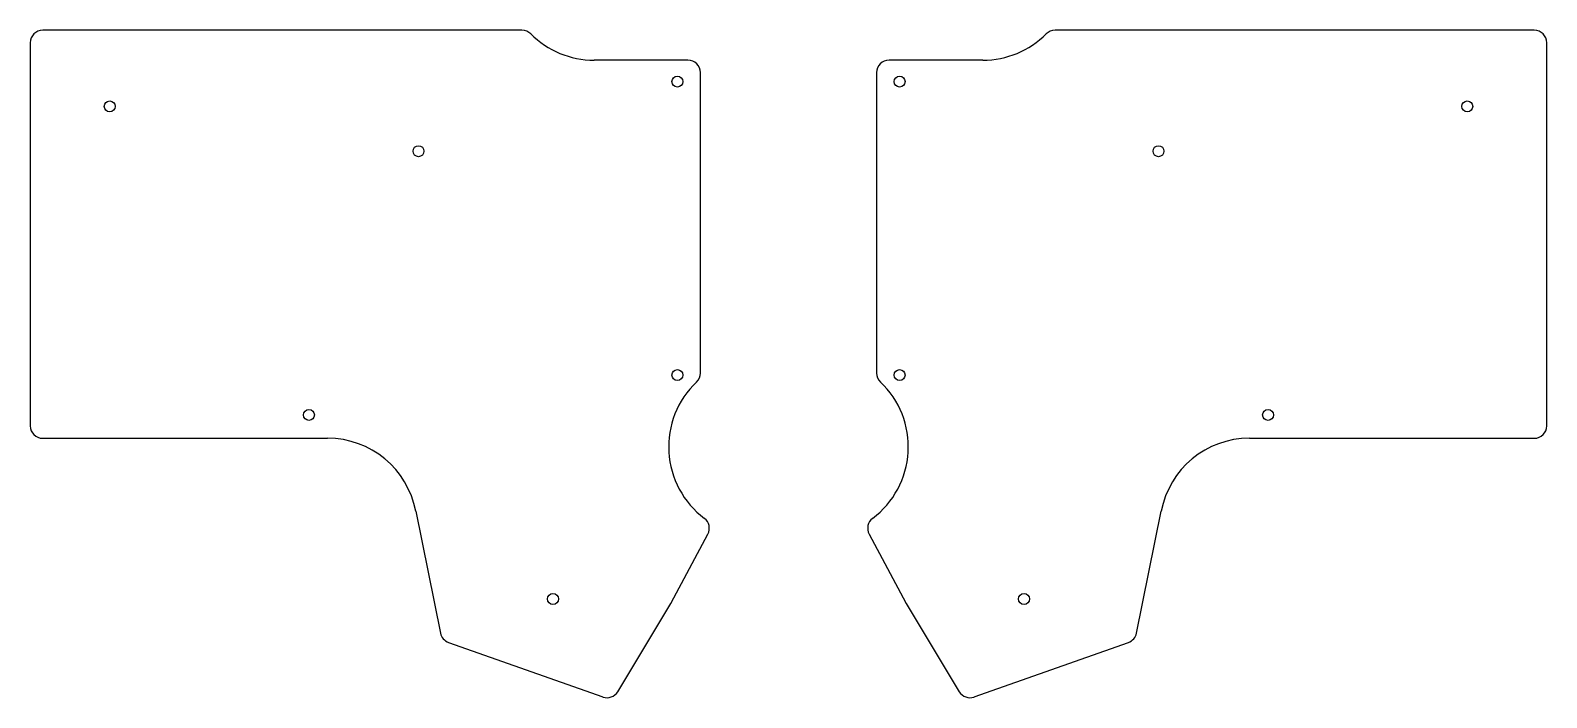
# Model space of a CAD drawing. Header units: millimetres. Extents: x 48 to 352, y -224 to -90.
import ezdxf

# ---------------------------------------------------------------- set-up
doc = ezdxf.new("R2010")
doc.units = ezdxf.units.MM

msp = doc.modelspace()

# ---------------------------------------------------------------- linework, layer by layer
at = {"linetype": 'CONTINUOUS'}
for p, q in [((146.48, -90), (50.25, -90)), ((349.75, -90), (253.52, -90)), ((47.75, -92.5), (47.75, -169.5)), ((352.25, -169.5), (352.25, -92.5)), ((179.8, -96), (160.97, -96)), ((239.03, -96), (220.2, -96)), ((182.3, -158.89), (182.3, -98.5)), ((217.7, -98.5), (217.7, -158.89)), ((50.25, -172), (107.45, -172)), ((292.55, -172), (349.75, -172)), ((125.14, -186.66), (130.11, -211.17)), ((269.89, -211.17), (274.86, -186.66)), ((176.45, -205.11), (183.81, -191.28)), ((216.19, -191.28), (223.55, -205.11)), ((165.71, -222.94), (176.39, -205.23)), ((223.61, -205.23), (234.29, -222.94)), ((131.72, -213.03), (162.74, -224)), ((237.26, -224), (268.28, -213.03))]:
    msp.add_line(p, q, dxfattribs=at)
for centre in [(177.7, -100.3), (222.3, -100.3), (63.7, -105.3), (336.3, -105.3), (125.7, -114.3), (274.3, -114.3), (177.7, -159.3), (222.3, -159.3), (103.7, -167.3), (296.3, -167.3), (152.7, -204.3), (247.3, -204.3)]:
    msp.add_circle(centre, 1.1, dxfattribs=at)
for centre, radius, start, end in [((50.25, -92.5), 2.5, 90, 180), ((146.48, -92.5), 2.5, 45.017, 90), ((160.97, -78), 18, 225.017, 270), ((239.03, -78), 18, 270, 314.983), ((253.52, -92.5), 2.5, 90, 134.983), ((349.75, -92.5), 2.5, 0, 90), ((179.8, -98.5), 2.5, 0, 90), ((220.2, -98.5), 2.5, 90, 180), ((193.94, -173.73), 18, 133.611, 232.9995), ((179.8, -158.89), 2.5, 313.611, 0), ((206.06, -173.73), 18, 307.0005, 46.389), ((220.2, -158.89), 2.5, 180, 226.389), ((50.25, -169.5), 2.5, 180, 270), ((349.75, -169.5), 2.5, 270, 0), ((107.45, -190), 18, 370.694, 90), ((292.55, -190), 18, 90, 169.306), ((181.6, -190.1), 2.5, 332, 52.9995), ((218.4, -190.1), 2.5, 127.0005, 208), ((174.25, -203.94), 2.5, 328.9208, 332), ((225.75, -203.94), 2.5, 208, 211.0792), ((132.56, -210.67), 2.5, 191.4713, 250.5132), ((267.44, -210.67), 2.5, 289.4868, 348.5287), ((163.57, -221.65), 2.5, 250.5132, 328.9208), ((236.43, -221.65), 2.5, 211.0792, 289.4868)]:
    msp.add_arc(centre, radius, start, end, dxfattribs=at)

doc.saveas('drawing.dxf')
